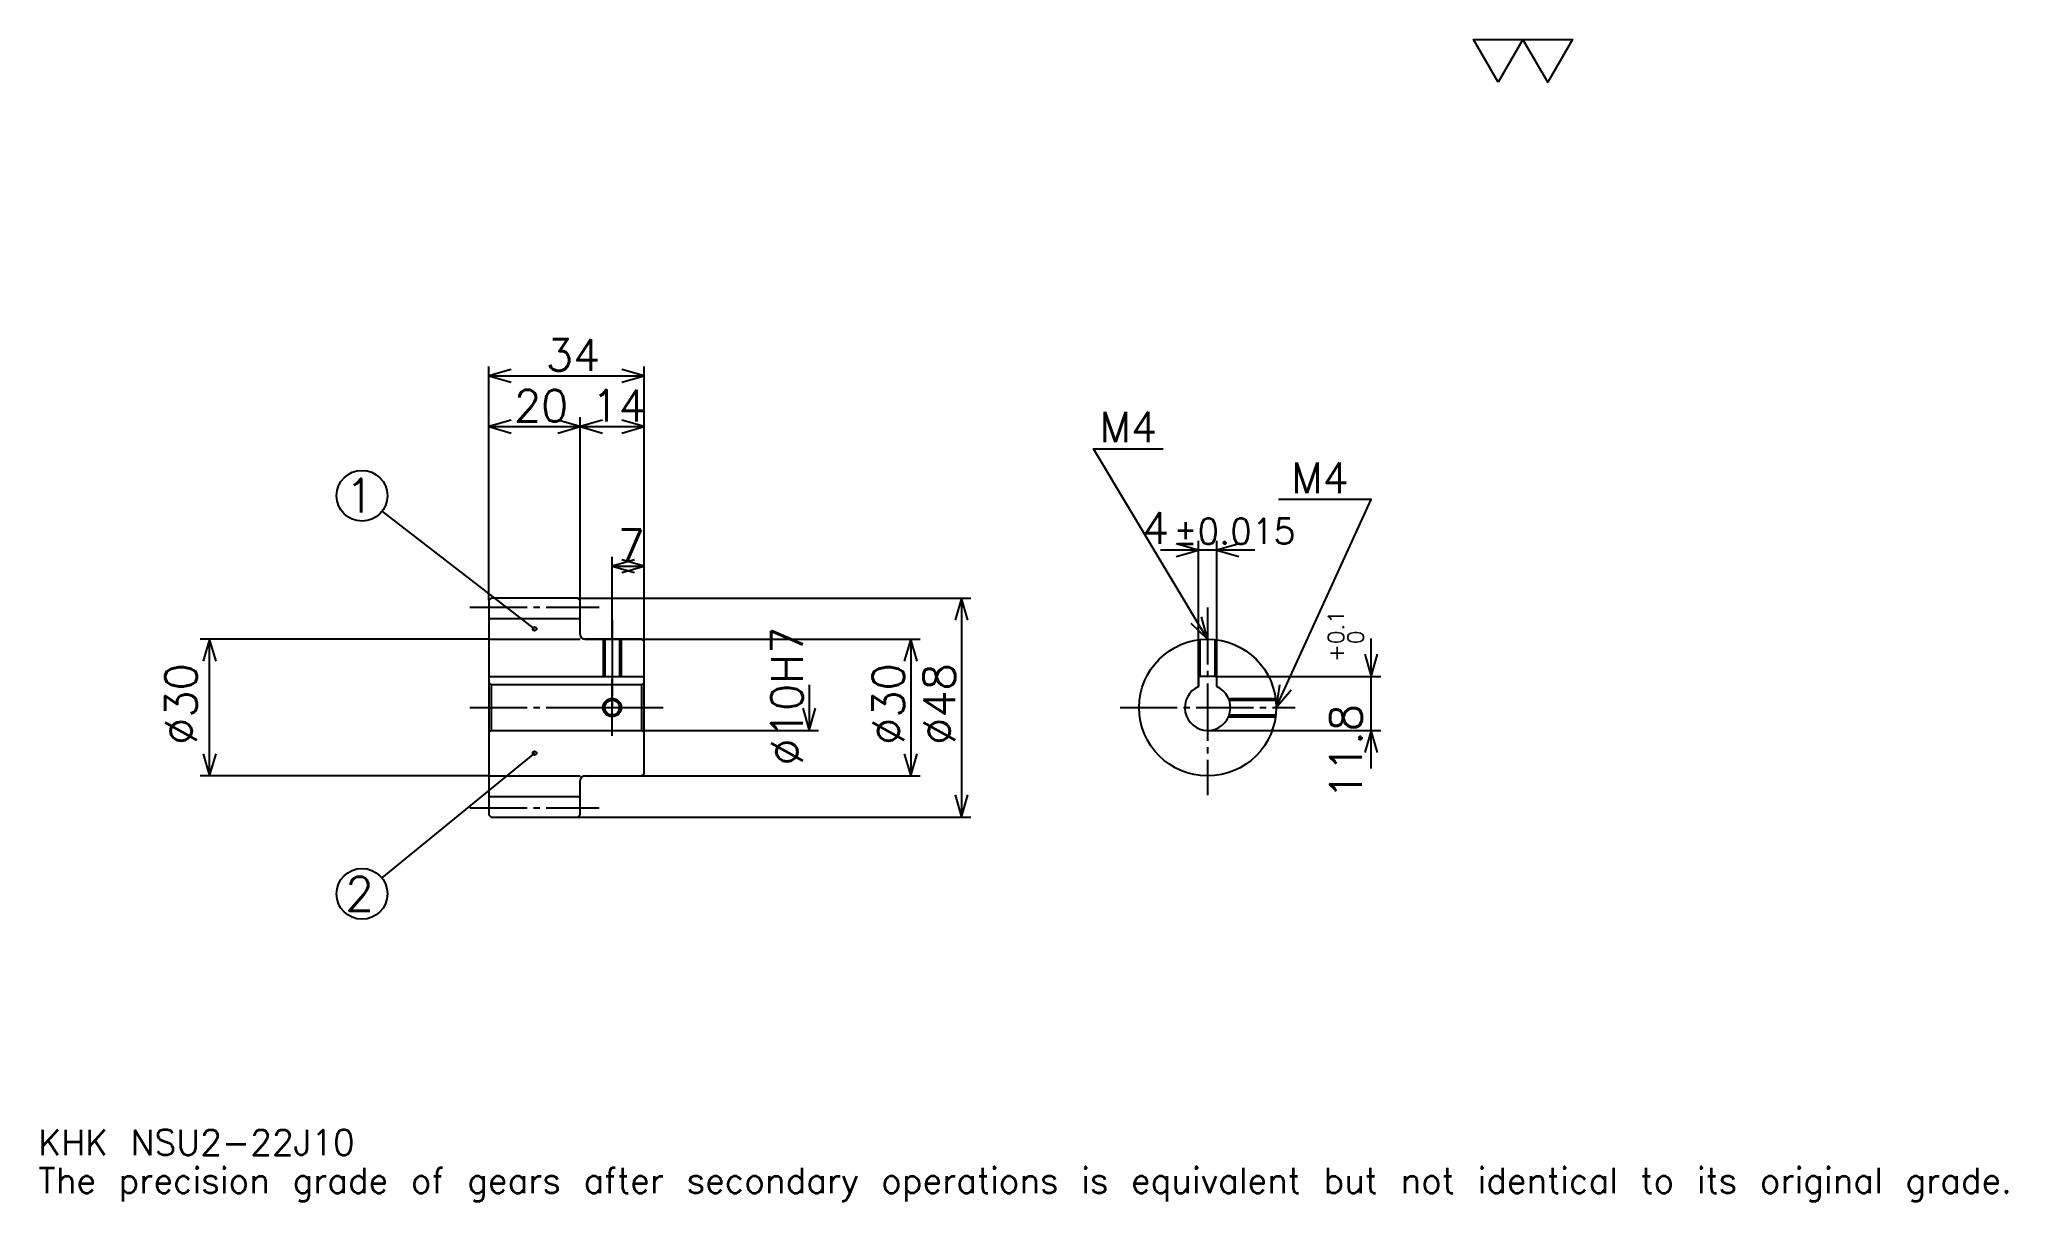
# Model space of a CAD drawing. Extents: x 14 to 446, y 5 to 260.
import ezdxf

# ---------------------------------------------------------------- set-up
doc = ezdxf.new("R2010")
doc.units = 0
doc.linetypes.add('DASHDOT', pattern=[16.695651, 12.521739, -1.391304, 1.391304, -1.391304])
doc.layers.get('0').update_dxf_attribs({"linetype": 'CONTINUOUS'})
doc.layers.add('DASHDOT', color=6, linetype='DASHDOT')
doc.styles.add('KANJI', font='TXT', dxfattribs={"bigfont": 'BIGFONT'})

msp = doc.modelspace()

# ---------------------------------------------------------------- linework, layer by layer
at = {"color": 5}
for p, q in [((112.695656, 137.391296), (112.695656, 188.17392)), ((112.695656, 186.086945), (146.695648, 186.086945)), ((146.695648, 137.391296), (146.695648, 188.17392)), ((132.695648, 137.391296), (132.695648, 177.043472)), ((112.695656, 174.956512), (132.695648, 174.956512)), ((132.695648, 174.956512), (146.695648, 174.956512)), ((122.695656, 130.641296), (89.276237, 156.418427)), ((280.565216, 147.869568), (259.869568, 147.869568)), ((268.217407, 120.191307), (268.217407, 149.956512)), ((272.217407, 120.191307), (272.217407, 149.956512)), ((139.695648, 137.391296), (139.695648, 146.434784)), ((139.695648, 144.347824), (146.695648, 144.347824)), ((112.695656, 136.891296), (112.695656, 137.391296)), ((132.195648, 137.391296), (146.695648, 137.391296)), ((132.695648, 136.891296), (132.695648, 137.391296)), ((139.695648, 128.391296), (139.695648, 137.391296)), ((139.695648, 128.391296), (139.695648, 137.391296)), ((146.695648, 137.391296), (218.347839, 137.391296)), ((146.695648, 127.891304), (146.695648, 137.391296)), ((216.260864, 137.391296), (216.260864, 89.391304)), ((112.695656, 128.391296), (49.391308, 128.391296)), ((51.478264, 98.391304), (51.478264, 128.391296)), ((133.695648, 128.391296), (146.695648, 128.391296)), ((146.695648, 128.391296), (207.217407, 128.391296)), ((205.130432, 128.391296), (205.130432, 98.391304)), ((306.086975, 100.04348), (306.086975, 128.539124)), ((182.869568, 118.391304), (182.869568, 108.391304)), ((272.217407, 120.191307), (308.17392, 120.191307)), ((146.695648, 108.391304), (184.956528, 108.391304)), ((270.217407, 108.391304), (308.17392, 108.391304)), ((122.695656, 103.391304), (89.183655, 76.080948)), ((112.695656, 98.391304), (49.391308, 98.391304)), ((133.695648, 98.391304), (146.695648, 98.391304)), ((146.695648, 98.391304), (207.217407, 98.391304)), ((132.195648, 89.391304), (146.695648, 89.391304)), ((146.695648, 89.391304), (218.347839, 89.391304))]:
    msp.add_line(p, q, dxfattribs=at)
at = {"color": 4}
for p, q in [((112.695656, 132.891296), (132.695648, 132.891296)), ((112.695656, 128.391296), (132.695648, 128.391296)), ((112.695656, 120.191307), (146.695648, 120.191307)), ((113.195656, 118.391304), (113.195656, 108.391304)), ((146.195648, 118.391304), (146.695648, 118.891304)), ((146.195648, 108.391304), (146.695648, 107.891304)), ((112.695656, 98.391304), (132.695648, 98.391304)), ((112.695656, 93.891304), (132.695648, 93.891304))]:
    msp.add_line(p, q, dxfattribs=at)
at = {"color": 7}
msp.add_lwpolyline([(333.913055, 250.434784), (328.486969, 259.839996), (350.191315, 259.839996), (344.765228, 250.434784), (339.339142, 259.839996), (333.913055, 250.434784)], dxfattribs=at)
at = {"color": 5}
for points in [[(117.565224, 187.478256), (112.695656, 186.086945), (117.565224, 184.695648)], [(141.826096, 184.695648), (146.695648, 186.086945), (141.826096, 187.478256)], [(117.565224, 176.347824), (112.695656, 174.956512), (117.565224, 173.565216)], [(127.826088, 173.565216), (132.695648, 174.956512), (127.826088, 176.347824)], [(137.565216, 176.347824), (132.695648, 174.956512), (137.565216, 173.565216)], [(141.826096, 173.565216), (146.695648, 174.956512), (141.826096, 176.347824)], [(270.217407, 128.391296), (245.17392, 170.130432), (260.478271, 170.130432)], [(285.217407, 113.391304), (306.086975, 159), (285.773926, 159)], [(263.347839, 146.478256), (268.217407, 147.869568), (263.347839, 149.260864)], [(277.086975, 149.260864), (272.217407, 147.869568), (277.086975, 146.478256)], [(144.565216, 145.739136), (139.695648, 144.347824), (144.565216, 142.956528)], [(141.826096, 142.956528), (146.695648, 144.347824), (141.826096, 145.739136)], [(217.652176, 132.521744), (216.260864, 137.391296), (214.869568, 132.521744)], [(266.518982, 131.851105), (270.217407, 128.391296), (268.90506, 133.282745)], [(52.869568, 123.521736), (51.478264, 128.391296), (50.08696, 123.521736)], [(206.521744, 123.521736), (205.130432, 128.391296), (203.739136, 123.521736)], [(304.695648, 125.060867), (306.086975, 120.191307), (307.478271, 125.060867)], [(285.978424, 118.398224), (285.217407, 113.391304), (288.508698, 117.240417)], [(181.478271, 113.260872), (182.869568, 108.391304), (184.260864, 113.260872)], [(307.478271, 103.521736), (306.086975, 108.391304), (304.695648, 103.521736)], [(50.08696, 103.260872), (51.478264, 98.391304), (52.869568, 103.260872)], [(203.739136, 103.260872), (205.130432, 98.391304), (206.521744, 103.260872)], [(214.869568, 94.260864), (216.260864, 89.391304), (217.652176, 94.260864)]]:
    msp.add_lwpolyline(points, dxfattribs=at)
at = {"color": 4}
for points in [[(132.695648, 129.391296), (132.695648, 136.891296), (132.195648, 137.391296), (113.195656, 137.391296), (112.695656, 136.891296), (112.695656, 107.891304)], [(133.695648, 98.391304), (146.195648, 98.391304), (146.695648, 98.891304), (146.695648, 127.891304), (146.195648, 128.391296), (133.695648, 128.391296)], [(137.695648, 128.391296), (137.695648, 120.191307)], [(138.075653, 128.391296), (138.075653, 120.191307)], [(141.315659, 128.391296), (141.315659, 120.191307)], [(141.695648, 128.391296), (141.695648, 120.191307)], [(268.217407, 117.973877), (268.217407, 128.25737)], [(268.597412, 120.191307), (268.597412, 128.303574)], [(271.837402, 120.191307), (271.837402, 128.303574)], [(272.217407, 117.973877), (272.217407, 128.25737)], [(112.695656, 107.891304), (113.195656, 108.391304), (146.195648, 108.391304), (146.195648, 118.391304), (113.195656, 118.391304), (112.695656, 118.891304)], [(272.217407, 117.973877), (272.217407, 120.191307), (268.217407, 120.191307), (268.217407, 117.973877)], [(274.799988, 115.391304), (285.083466, 115.391304)], [(274.947693, 115.011307), (285.129669, 115.011307)], [(112.695656, 107.891304), (112.695656, 89.891304), (113.195656, 89.391304), (132.195648, 89.391304), (132.695648, 89.891304), (132.695648, 97.391304)], [(274.799988, 111.391304), (285.083466, 111.391304)], [(274.947693, 111.771301), (285.129669, 111.771301)]]:
    msp.add_lwpolyline(points, dxfattribs=at)
at = {"color": 5}
for centre, radius in [((84.869568, 159.817383), 5.565217), ((122.695656, 130.641296), 0.417391), ((122.695656, 103.391304), 0.417391), ((84.869568, 72.565216), 5.565217)]:
    msp.add_circle(centre, radius, dxfattribs=at)
at = {"color": 4}
for centre, radius in [((270.217407, 113.391304), 15), ((139.695648, 113.391304), 1.62)]:
    msp.add_circle(centre, radius, dxfattribs=at)
at = {"color": 7}
msp.add_circle((139.695648, 113.391304), 2, dxfattribs=at)
at = {"color": 4}
for centre, radius, start, end in [((133.695648, 129.391296), 1, 180, 270), ((270.217407, 113.391304), 5, 113.57817801, 66.42182199), ((133.695648, 97.391304), 1, 90, 180)]:
    msp.add_arc(centre, radius, start, end, dxfattribs=at)
at = {"layer": 'DASHDOT', "color": 7}
for p, q in [((108.521744, 135.391296), (136.869568, 135.391296)), ((270.217407, 135.347824), (270.217407, 94.217392)), ((139.695648, 128.391296), (139.695648, 113.391304)), ((108.521744, 113.391304), (150.869568, 113.391304)), ((251.043488, 113.391304), (289.391296, 113.391304)), ((108.521744, 91.391304), (136.869568, 91.391304))]:
    msp.add_line(p, q, dxfattribs=at)
for points in [[(139.695648, 132.565216), (139.695648, 116.017395)], [(139.695648, 107.217392), (139.695648, 119.565216)], [(133.521744, 113.391304), (145.869568, 113.391304)]]:
    msp.add_lwpolyline(points, dxfattribs=at)

# ---------------------------------------------------------------- texts
at = {"color": 7, "style": 'KANJI'}
for s, height, p in [('34', 6.956522, (125.17392, 187.199997)), ('20', 6.956522, (118.17392, 176.069565)), ('14', 6.956522, (135.17392, 176.069565)), ('M4', 6.678261, (246.565216, 171.521744)), ('M4', 6.678261, (288.556519, 160.391296)), ('1', 7.42029, (81.159424, 156.107239)), ('4', 6.956522, (255.857758, 149.260864)), ('7', 6.956522, (140.934784, 145.460876)), ('%%p0.015', 5.565217, (262.743866, 149.260864)), ('2', 7.42029, (81.159424, 68.855072)), ('KHK NSU2-22J10', 5.565217, (13.913043, 15.304348)), ('The precision grade of gears after secondary operations is equivalent but not identical to its original grade.', 5.565217, (13.913043, 6.956522))]:
    msp.add_text(s, height=height, dxfattribs=at).set_placement(p)
for s, height, p in [('%%c10H7', 6.956522, (181.478271, 100.695648)), ('0.1', 3.478261, (300.10437, 127.281998)), ('0', 3.478261, (304.417389, 127.281998)), ('+', 3.478261, (300.10437, 123.386345)), ('%%c30', 6.956522, (48.695656, 105.217392)), ('%%c30', 6.956522, (203.739136, 105.217392)), ('%%c48', 6.956522, (214.869568, 105.217392)), ('11.8', 6.956522, (304, 93.275772))]:
    msp.add_text(s, height=height, rotation=90, dxfattribs=at).set_placement(p)

doc.saveas('drawing.dxf')
